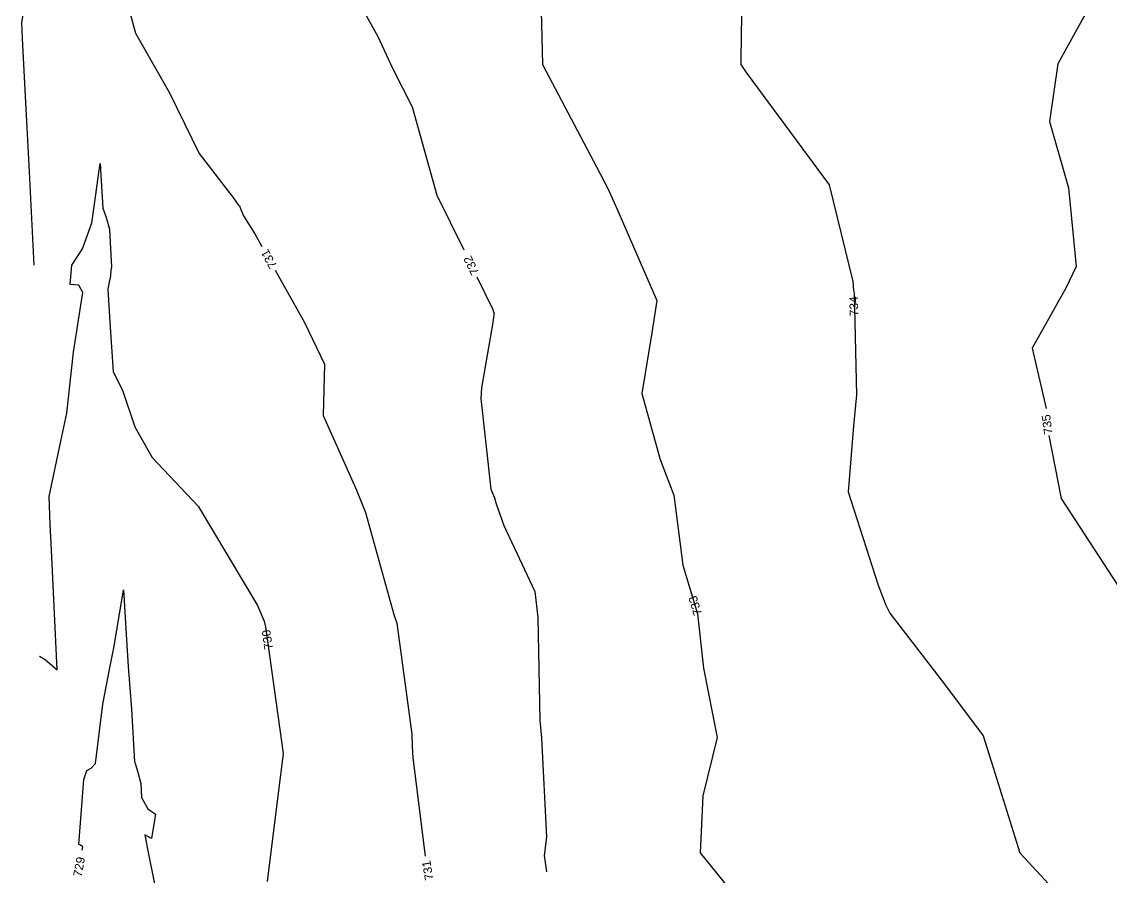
# Model space of a CAD drawing. Header units: feet. Extents: x 2207070 to 2208879, y 513929 to 516197.
# Drawn here: x 2207114 to 2207623, y 514334 to 514735 of the extents above; entities that cross this region are included whole.
import ezdxf

# ---------------------------------------------------------------- set-up
doc = ezdxf.new("R2010")
doc.units = ezdxf.units.FT
doc.header["$LTSCALE"] = 40
doc.header["$MEASUREMENT"] = 0
doc.linetypes.add('HIDDEN', pattern=[0.375, 0.25, -0.125])
doc.linetypes.add('HIDDEN2', pattern=[0.1875, 0.125, -0.0625])
for name, color, linetype in [('CONT-MJR', 125, 'HIDDEN'), ('CONT-MJR lABELS', 155, 'CONTINUOUS'), ('CONT-MNR', 250, 'HIDDEN2'), ('CONT-MNR LABELS', 250, 'CONTINUOUS')]:
    doc.layers.add(name, color=color, linetype=linetype)
doc.styles.get("Standard").update_dxf_attribs({"font": 'ARIAL.TTF'})

msp = doc.modelspace()

# ---------------------------------------------------------------- linework, layer by layer
at = {"layer": 'CONT-MJR', "color": 35, "linetype": 'Continuous'}
for p, q in [((2207615.41, 514745.71, 735), (2207598.4, 514714.75, 735)), ((2207598.4, 514714.75, 735), (2207594.64, 514687.85, 735)), ((2207594.64, 514687.85, 735), (2207603.46, 514656.76, 735)), ((2207149.84, 514665.93, 730), (2207150.21, 514668.07, 730)), ((2207150.21, 514668.07, 730), (2207150.33, 514666.17, 730)), ((2207147.52, 514649.06, 730), (2207149.71, 514665.08, 730)), ((2207149.71, 514665.08, 730), (2207149.84, 514665.93, 730)), ((2207150.33, 514666.17, 730), (2207150.4, 514665.1, 730)), ((2207150.4, 514665.1, 730), (2207151.23, 514649.89, 730)), ((2207603.46, 514656.76, 735), (2207607.1, 514619.85, 735)), ((2207146.37, 514640.38, 730), (2207147.52, 514649.06, 730)), ((2207151.23, 514649.89, 730), (2207151.39, 514647.18, 730)), ((2207151.39, 514647.18, 730), (2207152.8, 514643.36, 730)), ((2207152.8, 514643.36, 730), (2207153.64, 514640.8, 730)), ((2207141.96, 514628.15, 730), (2207146.37, 514640.38, 730)), ((2207153.64, 514640.8, 730), (2207154.03, 514639.46, 730)), ((2207154.03, 514639.46, 730), (2207154.52, 514637.35, 730)), ((2207154.52, 514637.35, 730), (2207154.88, 514631.27, 730)), ((2207154.88, 514631.27, 730), (2207155.49, 514619.67, 730)), ((2207136.92, 514620.59, 730), (2207141.96, 514628.15, 730)), ((2207136.15, 514611.5, 730), (2207136.92, 514620.59, 730)), ((2207155.26, 514618.1, 730), (2207155.08, 514615.59, 730)), ((2207155.49, 514619.67, 730), (2207155.26, 514618.1, 730)), ((2207607.1, 514619.85, 735), (2207602.19, 514609.74, 735)), ((2207140.29, 514611.12, 730), (2207136.15, 514611.5, 730)), ((2207142.08, 514607.7, 730), (2207140.29, 514611.12, 730)), ((2207154.49, 514612.58, 730), (2207153.87, 514609.24, 730)), ((2207155.08, 514615.59, 730), (2207154.49, 514612.58, 730)), ((2207137.66, 514579.7, 730), (2207142.08, 514607.7, 730)), ((2207153.87, 514609.24, 730), (2207154.81, 514593.89, 730)), ((2207602.19, 514609.74, 735), (2207586.51, 514581.63, 735)), ((2207154.81, 514593.89, 730), (2207156.36, 514570.6, 730)), ((2207586.51, 514581.63, 735), (2207593.04, 514553.36, 735)), ((2207134.68, 514551.14, 730), (2207137.66, 514579.7, 730)), ((2207156.36, 514570.6, 730), (2207160.72, 514561.95, 730)), ((2207160.72, 514561.95, 730), (2207166.46, 514544.77, 730)), ((2207131.73, 514538.05, 730), (2207134.68, 514551.14, 730)), ((2207166.46, 514544.77, 730), (2207174.49, 514530.45, 730)), ((2207594.23, 514540.75, 735), (2207600.08, 514511.15, 735)), ((2207126.26, 514512.16, 730), (2207131.73, 514538.05, 730)), ((2207174.49, 514530.45, 730), (2207196.07, 514507.59, 730)), ((2207126.86, 514499.26, 730), (2207126.26, 514512.16, 730)), ((2207600.08, 514511.15, 735), (2207628.55, 514467.31, 735)), ((2207196.07, 514507.59, 730), (2207223.82, 514461.11, 730)), ((2207127.45, 514487, 730), (2207126.86, 514499.26, 730)), ((2207130.13, 514431, 730), (2207127.45, 514487, 730)), ((2207223.82, 514461.11, 730), (2207226.91, 514453.72, 730)), ((2207226.91, 514453.72, 730), (2207227.62, 514451.13, 730)), ((2207227.62, 514451.13, 730), (2207235.28, 514396.35, 730)), ((2207121.83, 514437.3, 730), (2207124.53, 514435.88, 730)), ((2207124.53, 514435.88, 730), (2207130.13, 514431, 730)), ((2207235.28, 514396.35, 730), (2207235.91, 514391.59, 730)), ((2207235.91, 514391.59, 730), (2207233.57, 514373.24, 730)), ((2207233.57, 514373.24, 730), (2207228.41, 514331.77, 730))]:
    msp.add_line(p, q, dxfattribs=at)
at = {"layer": 'CONT-MNR', "color": 35, "linetype": 'Continuous'}
for p, q in [((2207451.75, 514782.85, 734), (2207450.22, 514729.9, 734)), ((2207113.52, 514734.11, 731), (2207121.26, 514778.5, 731)), ((2207257.55, 514768.41, 732), (2207280.14, 514727.65, 732)), ((2207356.31, 514753.71, 733), (2207357.29, 514714.58, 733)), ((2207161.89, 514747.39, 731), (2207166.76, 514729.24, 731)), ((2207113.86, 514726.69, 731), (2207113.52, 514734.11, 731)), ((2207166.76, 514729.24, 731), (2207182.62, 514701.19, 731)), ((2207450.22, 514729.9, 734), (2207450.08, 514714.49, 734)), ((2207114.17, 514720.59, 731), (2207113.86, 514726.69, 731)), ((2207280.14, 514727.65, 732), (2207287.07, 514712.83, 732)), ((2207115.08, 514702.57, 731), (2207114.17, 514720.59, 731)), ((2207287.07, 514712.83, 732), (2207296.25, 514694.71, 732)), ((2207357.29, 514714.58, 733), (2207382.53, 514666.57, 733)), ((2207450.08, 514714.49, 734), (2207452.6, 514710.8, 734)), ((2207452.6, 514710.8, 734), (2207491.45, 514658.15, 734)), ((2207117.09, 514664.2, 731), (2207115.08, 514702.57, 731)), ((2207182.62, 514701.19, 731), (2207196.48, 514672.81, 731)), ((2207296.25, 514694.71, 732), (2207307.86, 514653.34, 732)), ((2207196.48, 514672.81, 731), (2207212.7, 514651.76, 731)), ((2207119.37, 514620.52, 731), (2207117.09, 514664.2, 731)), ((2207382.53, 514666.57, 733), (2207387.85, 514656.48, 733)), ((2207387.85, 514656.48, 733), (2207391.98, 514647.08, 733)), ((2207491.45, 514658.15, 734), (2207502.45, 514612.83, 734)), ((2207212.7, 514651.76, 731), (2207214.41, 514649.33, 731)), ((2207307.86, 514653.34, 732), (2207320.37, 514627.63, 732)), ((2207214.41, 514649.33, 731), (2207214.97, 514648.62, 731)), ((2207214.97, 514648.62, 731), (2207215.4, 514648.28, 731)), ((2207215.4, 514648.28, 731), (2207216.08, 514646.64, 731)), ((2207216.08, 514646.64, 731), (2207217.29, 514643.58, 731)), ((2207391.98, 514647.08, 733), (2207410.73, 514603.9, 733)), ((2207217.29, 514643.58, 731), (2207222.54, 514635.25, 731)), ((2207222.54, 514635.25, 731), (2207225.89, 514629.26, 731)), ((2207232.07, 514618.21, 731), (2207245.79, 514593.66, 731)), ((2207326.5, 514615.02, 732), (2207333.78, 514600.07, 732)), ((2207502.45, 514612.83, 734), (2207502.85, 514608.58, 734)), ((2207502.85, 514608.58, 734), (2207503.07, 514607.42, 734)), ((2207503.07, 514607.42, 734), (2207504.23, 514559.77, 734)), ((2207410.73, 514603.9, 733), (2207408.49, 514588.78, 733)), ((2207333.78, 514600.07, 732), (2207334.58, 514597.89, 732)), ((2207334.48, 514597.33, 732), (2207333.94, 514593.68, 732)), ((2207334.58, 514597.89, 732), (2207334.48, 514597.33, 732)), ((2207245.79, 514593.66, 731), (2207255.28, 514574.14, 731)), ((2207333.94, 514593.68, 732), (2207328.66, 514563, 732)), ((2207408.49, 514588.78, 733), (2207403.73, 514560.4, 733)), ((2207255.28, 514574.14, 731), (2207254.57, 514550.04, 731)), ((2207328.66, 514563, 732), (2207328.33, 514558.05, 732)), ((2207403.73, 514560.4, 733), (2207412.39, 514529.49, 733)), ((2207504.23, 514559.77, 734), (2207502.89, 514545.2, 734)), ((2207328.33, 514558.05, 732), (2207333.09, 514515.57, 732)), ((2207254.57, 514550.04, 731), (2207269.84, 514515.84, 731)), ((2207502.89, 514545.2, 734), (2207500.32, 514514.39, 734)), ((2207412.39, 514529.49, 733), (2207418.77, 514512.85, 733)), ((2207269.84, 514515.84, 731), (2207272.53, 514509.28, 731)), ((2207333.09, 514515.57, 732), (2207334.76, 514511.57, 732)), ((2207500.32, 514514.39, 734), (2207514.32, 514470.59, 734)), ((2207272.53, 514509.28, 731), (2207274.47, 514504.65, 731)), ((2207334.76, 514511.57, 732), (2207335.56, 514508.66, 732)), ((2207335.56, 514508.66, 732), (2207339.2, 514498.52, 732)), ((2207418.77, 514512.85, 733), (2207422.87, 514480.07, 733)), ((2207274.47, 514504.65, 731), (2207281.39, 514479.36, 731)), ((2207339.2, 514498.52, 732), (2207353.6, 514467.7, 732)), ((2207281.39, 514479.36, 731), (2207287.59, 514456.87, 731)), ((2207422.87, 514480.07, 733), (2207429.87, 514457.26, 733)), ((2207156.71, 514442.04, 729), (2207161.2, 514468.4, 729)), ((2207161.2, 514468.4, 729), (2207162.35, 514447.75, 729)), ((2207514.32, 514470.59, 734), (2207517.97, 514461.21, 734)), ((2207353.6, 514467.7, 732), (2207355.07, 514455.55, 732)), ((2207517.97, 514461.21, 734), (2207519.87, 514457.55, 734)), ((2207519.87, 514457.55, 734), (2207545.48, 514424.25, 734)), ((2207287.59, 514456.87, 731), (2207289.03, 514452.85, 731)), ((2207289.03, 514452.85, 731), (2207296.05, 514400.9, 731)), ((2207355.07, 514455.55, 732), (2207355.93, 514407.33, 732)), ((2207429.87, 514457.26, 733), (2207432.68, 514431.79, 733)), ((2207162.35, 514447.75, 729), (2207163.35, 514432.49, 729)), ((2207154.81, 514431.95, 729), (2207156.71, 514442.04, 729)), ((2207163.35, 514432.49, 729), (2207164.81, 514412.58, 729)), ((2207151.52, 514414.83, 729), (2207154.81, 514431.95, 729)), ((2207432.68, 514431.79, 733), (2207439.06, 514399.21, 733)), ((2207545.48, 514424.25, 734), (2207563.59, 514400.04, 734)), ((2207148.07, 514387.09, 729), (2207151.52, 514414.83, 729)), ((2207164.81, 514412.58, 729), (2207166.3, 514387.87, 729)), ((2207355.93, 514407.33, 732), (2207356.77, 514399.07, 732)), ((2207296.05, 514400.9, 731), (2207296.23, 514395, 731)), ((2207356.77, 514399.07, 732), (2207359.15, 514352.53, 732)), ((2207439.06, 514399.21, 733), (2207432.27, 514371.88, 733)), ((2207563.59, 514400.04, 734), (2207568.13, 514385.2, 734)), ((2207296.23, 514395, 731), (2207296.5, 514389.77, 731)), ((2207146.05, 514384.89, 729), (2207148.07, 514387.09, 729)), ((2207166.3, 514387.87, 729), (2207166.52, 514387.25, 729)), ((2207166.52, 514387.25, 729), (2207168.06, 514382.48, 729)), ((2207296.5, 514389.77, 731), (2207302.39, 514343.69, 731)), ((2207142.52, 514379.67, 729), (2207143.96, 514383.79, 729)), ((2207143.96, 514383.79, 729), (2207146.05, 514384.89, 729)), ((2207168.06, 514382.48, 729), (2207169.03, 514378.38, 729)), ((2207568.13, 514385.2, 734), (2207580.65, 514345.22, 734)), ((2207140.29, 514349.21, 729), (2207142.52, 514379.67, 729)), ((2207169.03, 514378.38, 729), (2207169.17, 514377.87, 729)), ((2207169.17, 514377.87, 729), (2207169.59, 514371.15, 729)), ((2207169.59, 514371.15, 729), (2207172.59, 514365.89, 729)), ((2207432.27, 514371.88, 733), (2207431.03, 514345.32, 733)), ((2207172.59, 514365.89, 729), (2207176.14, 514363.38, 729)), ((2207176.14, 514363.38, 729), (2207174.19, 514351.99, 729)), ((2207174.19, 514351.99, 729), (2207171.04, 514353.74, 729)), ((2207171.04, 514353.74, 729), (2207172.81, 514344.61, 729)), ((2207359.15, 514352.53, 732), (2207357.99, 514344, 732)), ((2207141.04, 514348.92, 729), (2207140.29, 514349.21, 729)), ((2207142.09, 514348, 729), (2207141.04, 514348.92, 729)), ((2207141.82, 514346.57, 729), (2207142.09, 514348, 729)), ((2207172.81, 514344.61, 729), (2207178.27, 514318.07, 729)), ((2207357.99, 514344, 732), (2207359.18, 514336.28, 732)), ((2207431.03, 514345.32, 733), (2207457.89, 514312.17, 733)), ((2207580.65, 514345.22, 734), (2207607.47, 514316.44, 734))]:
    msp.add_line(p, q, dxfattribs=at)

# ---------------------------------------------------------------- texts
at = {"layer": 'CONT-MJR lABELS', "color": 35, "linetype": 'Continuous'}
for s, rotation, p in [('735', 97.7909, (2207596.07, 514541.58, 735)), ('730', 97.9554, (2207231.09, 514440.73, 730))]:
    msp.add_text(s, height=4, rotation=rotation, dxfattribs=at).set_placement(p)
at = {"layer": 'CONT-MNR LABELS', "color": 35, "linetype": 'Continuous'}
for s, rotation, p in [('731', 119.2087, (2207233.21, 514620.27, 731)), ('732', 115.9415, (2207327.76, 514617.01, 732)), ('734', 91.3961, (2207505.08, 514596.67, 734)), ('733', 107.0714, (2207432.01, 514457.12, 733)), ('729', 79.3501, (2207141.45, 514333.76, 729)), ('731', 99.6854, (2207306.28, 514332.77, 731))]:
    msp.add_text(s, height=4, rotation=rotation, dxfattribs=at).set_placement(p)

doc.saveas('drawing.dxf')
